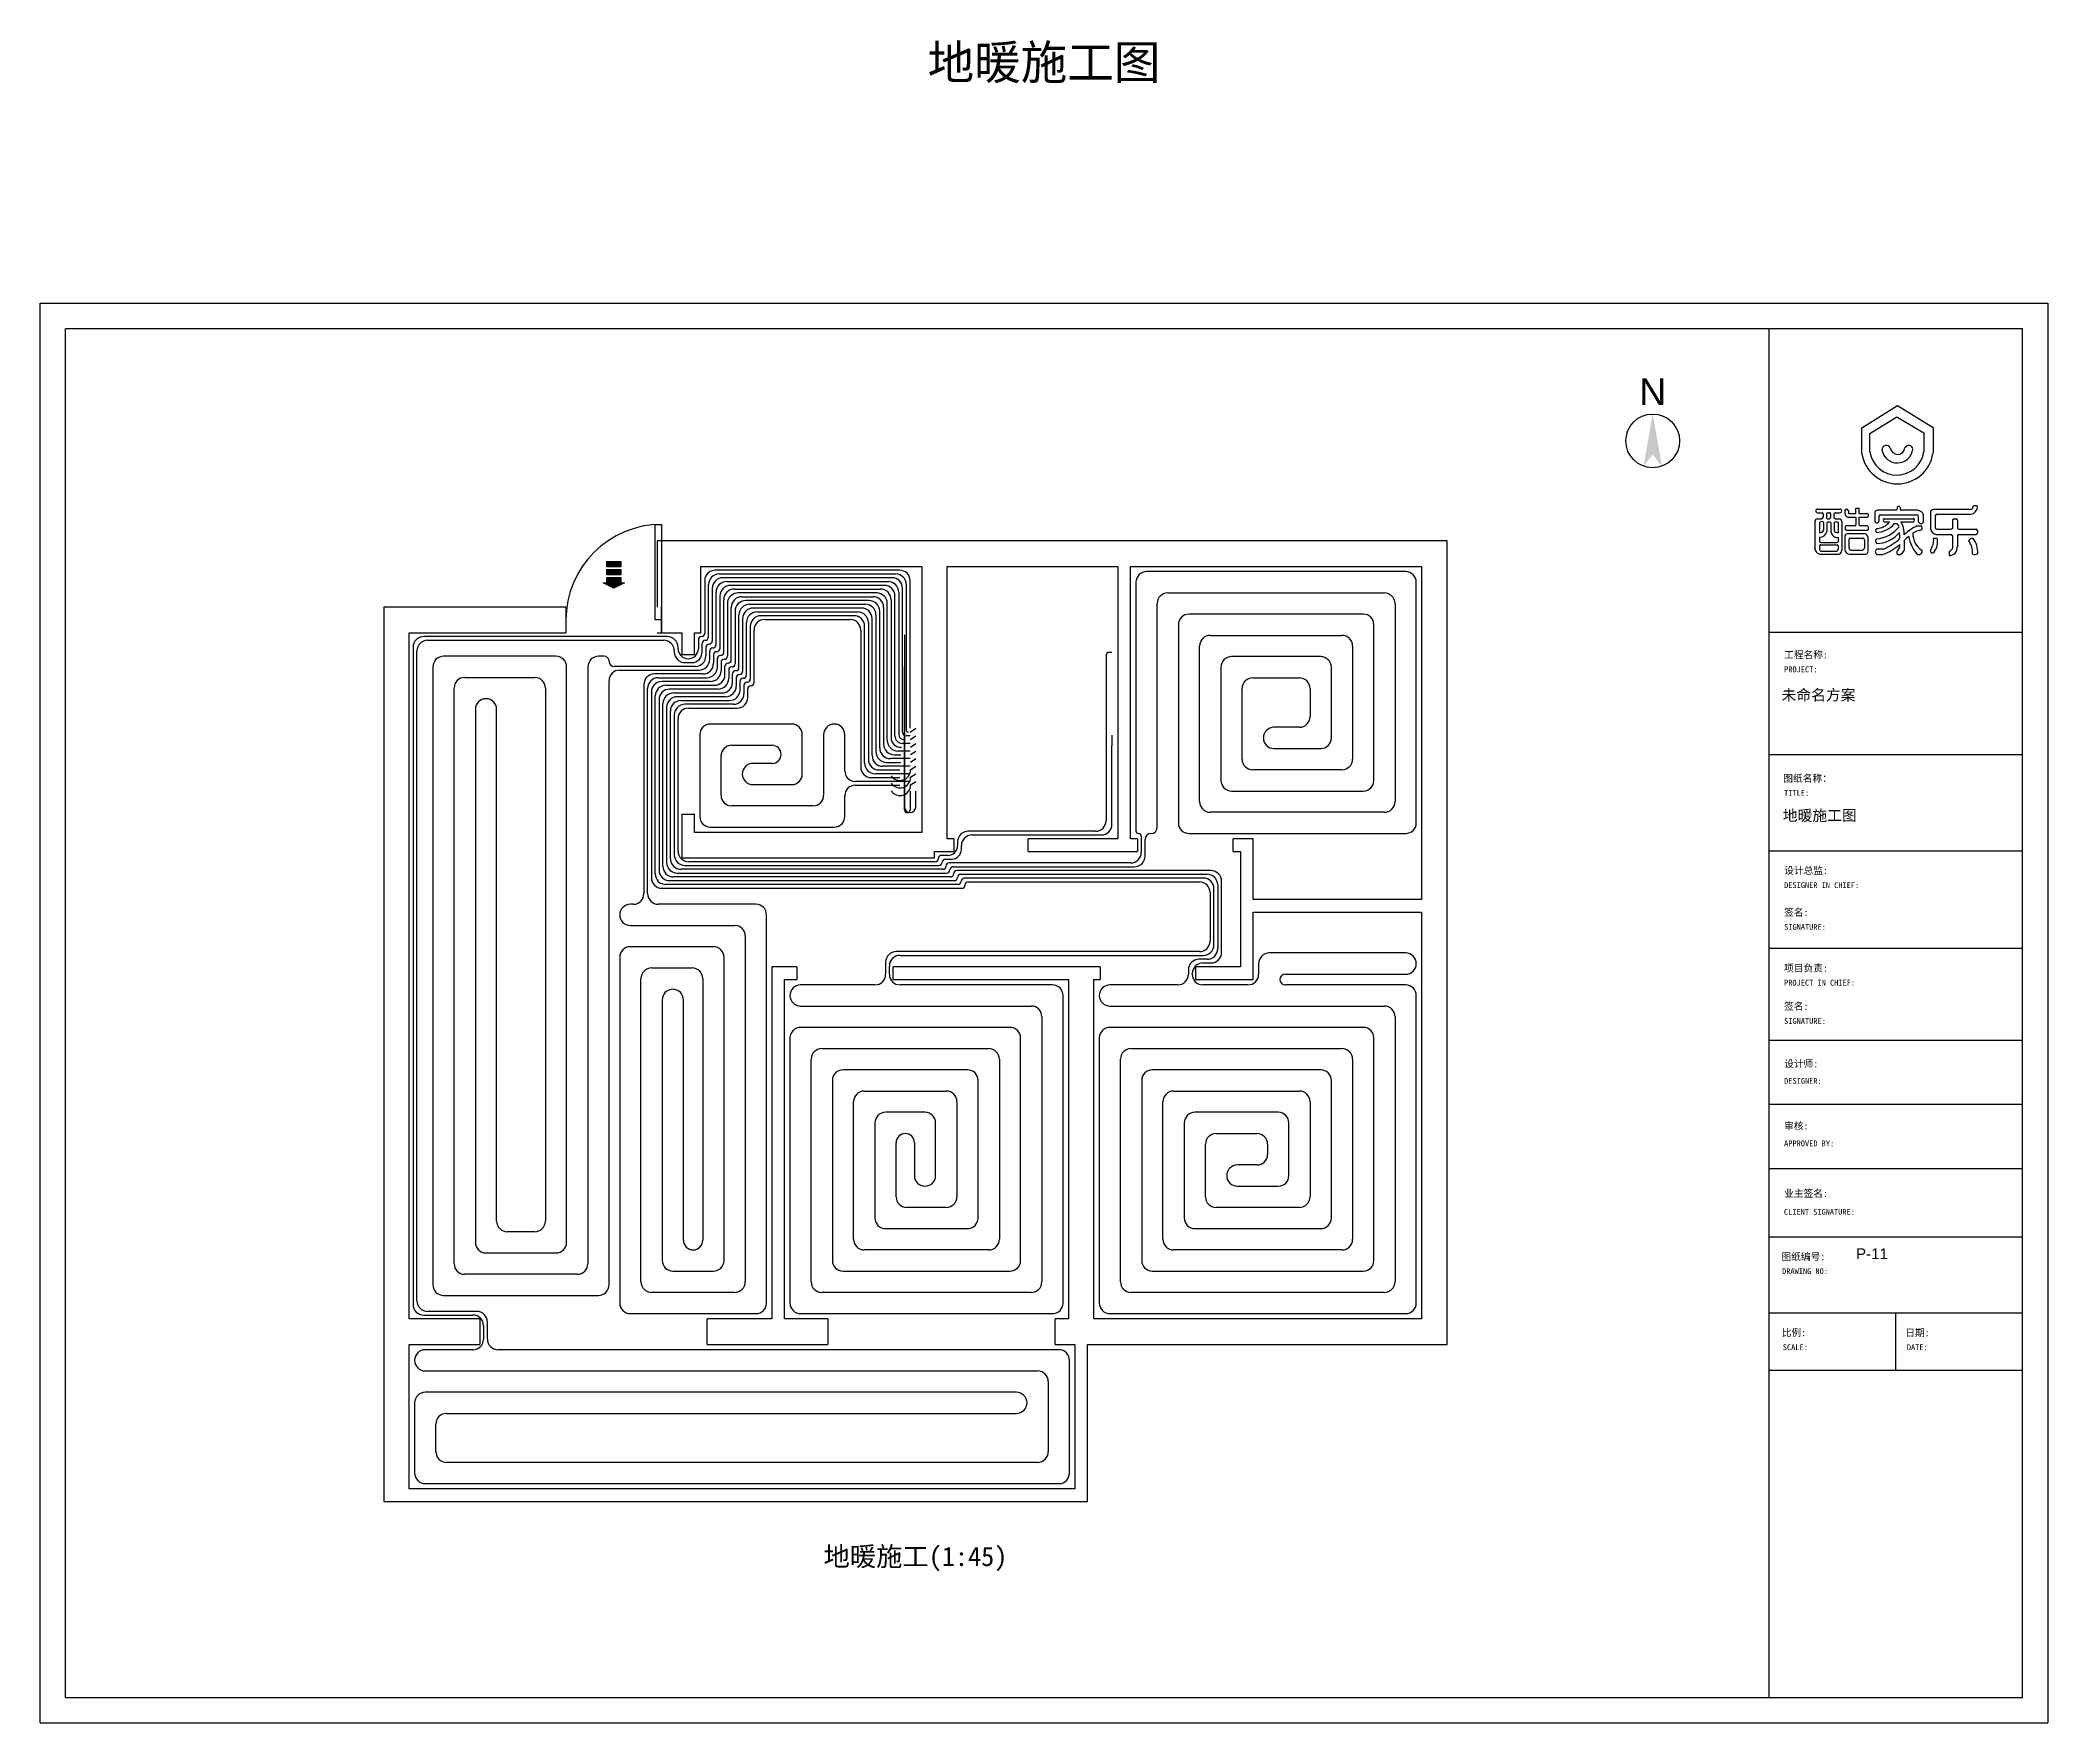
# Model space of a CAD drawing. Header units: inches. Extents: x 0 to 18900, y -18922 to -3081.
import ezdxf

# ---------------------------------------------------------------- set-up
doc = ezdxf.new("R2010")
doc.units = ezdxf.units.IN
doc.header["$MEASUREMENT"] = 0
for name, color, linetype in [('A2-建筑墙体', 255, 'Continuous'), ('P4-门窗', 60, 'Continuous'), ('P9-符号标注', 1, 'Continuous'), ('图框', 4, 'Continuous'), ('地暖管', 7, 'Continuous')]:
    doc.layers.add(name, color=color, linetype=linetype)
doc.styles.add('1dac53a31aeba2370b97106346818e54', font='', dxfattribs={"height": 43.198381})
doc.styles.add('1f488f4b2ef1b152d32ed8bb140b4ed1', font='', dxfattribs={"height": 43.198381})
doc.styles.add('2ee4a1918873d97d1977456be36b2fac', font='', dxfattribs={"height": 52.798021})
doc.styles.add('58c27925b294fd0c30aaffbcf10887a5', font='', dxfattribs={"height": 52.798021})
doc.styles.add('5d7050954b2bbd82e94d75c8334c1a07', font='', dxfattribs={"height": 52.798021})
doc.styles.add('6cdbe4c37f334f9b3f18b74c6616af9b', font='', dxfattribs={"height": 43.198381})
doc.styles.add('871ba157db02772189435026d6a1f12a', font='', dxfattribs={"height": 52.798021})
doc.styles.add('b55c54cd7af753c58a5ed410a0ddc4e6', font='', dxfattribs={"height": 43.198381})
doc.styles.add('DEFAULT_COMPASS_TEXT_STYLE13.239135297263294', font='', dxfattribs={"height": 198.587029})
doc.styles.add('eec79cf32286c9bcb9e9a0388136559f', font='', dxfattribs={"height": 43.198381})
doc.styles.add('fecaf8cb5bb26a9b40f5bfd342b1b301', font='', dxfattribs={"height": 52.798021})
doc.styles.add('LAYER_TEXT_STYLE_YELLOW_226.79999955231145_ZH', font='', dxfattribs={"height": 226.8})
doc.styles.add('LAYER_TEXT_STYLE_YELLOW_450_ZH', font='', dxfattribs={"height": 401.785714})
doc.styles.add('macro_bim_design_name_ZH', font='', dxfattribs={"height": 80.1})
doc.styles.add('macro_bim_page_name_ZH', font='', dxfattribs={"height": 80.1})
doc.styles.add('macro_bim_page_number', font='', dxfattribs={"height": 80.1})
doc.styles.get('1dac53a31aeba2370b97106346818e54').set_extended_font_data('SimSun')
doc.styles.get('1f488f4b2ef1b152d32ed8bb140b4ed1').set_extended_font_data('SimSun')
doc.styles.get('2ee4a1918873d97d1977456be36b2fac').set_extended_font_data('SimSun')
doc.styles.get('58c27925b294fd0c30aaffbcf10887a5').set_extended_font_data('SimSun')
doc.styles.get('5d7050954b2bbd82e94d75c8334c1a07').set_extended_font_data('SimSun')
doc.styles.get('6cdbe4c37f334f9b3f18b74c6616af9b').set_extended_font_data('SimSun')
doc.styles.get('871ba157db02772189435026d6a1f12a').set_extended_font_data('SimSun')
doc.styles.get('b55c54cd7af753c58a5ed410a0ddc4e6').set_extended_font_data('SimSun')
doc.styles.get('DEFAULT_COMPASS_TEXT_STYLE13.239135297263294').set_extended_font_data('Arial')
doc.styles.get('eec79cf32286c9bcb9e9a0388136559f').set_extended_font_data('SimSun')
doc.styles.get('fecaf8cb5bb26a9b40f5bfd342b1b301').set_extended_font_data('SimSun')
doc.styles.get('LAYER_TEXT_STYLE_YELLOW_226.79999955231145_ZH').set_extended_font_data('SimSun')
doc.styles.get('LAYER_TEXT_STYLE_YELLOW_450_ZH').set_extended_font_data('SimSun')
doc.styles.get('macro_bim_design_name_ZH').set_extended_font_data('SimSun')
doc.styles.get('macro_bim_page_name_ZH').set_extended_font_data('SimSun')
doc.styles.get('macro_bim_page_number').set_extended_font_data('Arial')

# ---------------------------------------------------------------- blocks, each defined once
blk = doc.blocks.new('1017054')
at = {"layer": '图框', "linetype": 'Continuous'}
for p, q in [((1, -8420), (11879, -8420)), ((1, -16820), (1, -8420)), ((11879, -8420), (11879, -16820)), ((151, -16670), (151, -8570)), ((155, -8570), (11729, -8570)), ((10229, -8570), (10229, -16670)), ((11729, -16670), (11729, -8570)), ((10779, -9158), (10989, -9025)), ((10989, -9025), (11200, -9155)), ((10827, -9191), (10986, -9092)), ((10986, -9092), (11146, -9187)), ((10779, -9309), (10779, -9158)), ((10827, -9301), (10827, -9191)), ((11146, -9187), (11146, -9299)), ((11200, -9155), (11200, -9308)), ((10500, -9714), (10500, -9871)), ((10516, -9638), (10649, -9638)), ((10516, -9695), (10540, -9695)), ((10517, -9660), (10543, -9660)), ((10529, -9718), (10529, -9778)), ((10550, -9667), (10550, -9686)), ((10553, -9718), (10553, -9765)), ((10569, -9667), (10569, -9686)), ((10572, -9722), (10572, -9772)), ((10578, -9660), (10588, -9660)), ((10578, -9695), (10588, -9695)), ((10578, -9714), (10588, -9714)), ((10594, -9667), (10594, -9686)), ((10596, -9722), (10596, -9772)), ((10614, -9667), (10614, -9686)), ((10615, -9718), (10615, -9765)), ((10622, -9695), (10645, -9695)), ((10623, -9660), (10648, -9660)), ((10638, -9718), (10638, -9778)), ((10660, -9714), (10660, -9884)), ((10679, -9647), (10679, -9668)), ((10687, -9736), (10739, -9736)), ((10699, -9646), (10699, -9660)), ((10704, -9664), (10744, -9664)), ((10704, -9686), (10744, -9686)), ((10744, -9664), (10744, -9632)), ((10744, -9632), (10761, -9632)), ((10744, -9686), (10744, -9730)), ((10761, -9632), (10761, -9664)), ((10761, -9664), (10809, -9664)), ((10761, -9686), (10810, -9686)), ((10761, -9686), (10761, -9730)), ((10766, -9736), (10809, -9736)), ((10816, -9669), (10816, -9681)), ((10855, -9658), (10855, -9708)), ((10979, -9645), (10872, -9645)), ((10880, -9679), (10880, -9707)), ((10887, -9672), (11105, -9672)), ((10910, -9714), (10943, -9714)), ((10912, -9695), (11084, -9695)), ((10973, -9723), (10986, -9723)), ((10988, -9626), (10988, -9639)), ((11005, -9626), (11005, -9639)), ((11108, -9645), (11010, -9645)), ((11012, -9714), (11084, -9714)), ((11108, -9737), (11127, -9737)), ((11113, -9683), (11113, -9713)), ((11144, -9714), (11144, -9674)), ((11186, -9651), (11186, -9756)), ((11424, -9641), (11208, -9641)), ((11213, -9678), (11213, -9749)), ((11223, -9668), (11422, -9668)), ((11315, -9706), (11315, -9752)), ((11323, -9695), (11339, -9695)), ((11344, -9706), (11344, -9752)), ((10529, -9804), (10529, -9831)), ((10529, -9854), (10529, -9877)), ((10536, -9849), (10633, -9849)), ((10537, -9835), (10630, -9835)), ((10638, -9804), (10638, -9831)), ((10638, -9854), (10638, -9877)), ((10678, -9796), (10678, -9878)), ((10680, -9743), (10680, -9758)), ((10687, -9763), (10812, -9763)), ((10699, -9783), (10790, -9783)), ((10702, -9821), (10702, -9867)), ((10706, -9810), (10783, -9810)), ((10795, -9820), (10795, -9869)), ((10815, -9806), (10815, -9888)), ((10817, -9743), (10817, -9758)), ((11031, -9877), (11031, -9823)), ((11204, -9810), (11225, -9810)), ((11218, -9788), (11305, -9788)), ((11223, -9757), (11304, -9757)), ((11316, -9797), (11316, -9864)), ((11344, -9796), (11344, -9862)), ((11352, -9788), (11455, -9788)), ((11354, -9757), (11454, -9757)), ((11463, -9764), (11463, -9780)), ((10528, -9905), (10644, -9905)), ((10541, -9887), (10630, -9887)), ((10704, -9905), (10802, -9905)), ((10716, -9882), (10780, -9882)), ((10867, -9906), (10905, -9906)), ((10907, -9875), (10869, -9875)), ((11295, -9888), (11295, -9913)), ((11729, -10368), (10229, -10368)), ((10229, -11091), (11729, -11091)), ((10229, -11660), (11729, -11660)), ((10229, -12237), (11729, -12237)), ((10229, -12781), (11729, -12781)), ((10229, -13160), (11729, -13160)), ((10229, -13539), (11729, -13539)), ((10229, -13944), (11729, -13944)), ((10229, -14394), (11729, -14394)), ((10979, -14394), (10979, -14734)), ((10229, -14734), (11729, -14734)), ((151, -16670), (11729, -16670)), ((1, -16820), (11879, -16820))]:
    blk.add_line(p, q, dxfattribs=at)
for centre, radius, start, end in [((10924, -9287), 25.6, 25.4217, 181.4755), ((11056, -9287), 25.6, 10.3302, 146.5496), ((10989, -9276), 213, 189.0633, 351.2254), ((10986, -9276), 161, 188.6788, 352.0826), ((10989, -9272), 92.6, 189.9871, 353.3239), ((10990, -9270), 44.2, 187.8755, 356.2645), ((10996, -9632), 10.4, 34.3448, 145.6552), ((11450, -9643), 24.2, 56.3684, 123.6316), ((10523, -9717), 22.9, 105.8398, 172.9577), ((10517, -9649), 10.8, 94.3178, 273.3504), ((10542, -9727), 14.9, 39.0145, 144.5069), ((10540, -9684), 11, 269.1434, 346.8272), ((10544, -9667), 6.82, 357.9813, 95.3251), ((10578, -9669), 9.33, 88.0429, 167.3039), ((10577, -9687), 8.15, 177.1117, 278.9893), ((10580, -9722), 7.97, 102.506, 178.9752), ((10588, -9666), 6.14, 349.2425, 85.6662), ((10585, -9686), 9.14, 292.9891, 0.3126), ((10589, -9722), 7.62, 359.8645, 92.4738), ((10622, -9669), 9.02, 87.0265, 167.2982), ((10622, -9686), 8.43, 179.7737, 268.0035), ((10626, -9734), 19.5, 51.8261, 124.5623), ((10641, -9714), 19.4, 359.2366, 77.7973), ((10649, -9649), 10.8, 266.6496, 85.6822), ((10689, -9649), 10.2, 18.3262, 167.8205), ((10703, -9662), 24.4, 195.3683, 273.7092), ((10688, -9744), 7.75, 97.023, 172.3878), ((10704, -9659), 5.04, 186.1129, 278.4123), ((10737, -9730), 7.12, 288.7577, 357.8254), ((10769, -9729), 8.1, 189.8664, 250.4176), ((10809, -9672), 7.85, 27.0659, 91.1627), ((10809, -9745), 8.27, 9.8926, 92.8722), ((10809, -9677), 8.28, 276.5681, 337.7041), ((10874, -9664), 19.8, 96.6007, 160.3597), ((10868, -9707), 12.5, 186.187, 2.5361), ((10858, -9629), 148, 272.3026, 320.7721), ((10859, -9647), 107, 273.9524, 321.1287), ((10888, -9680), 7.63, 91.6309, 173.2415), ((10916, -9705), 10.9, 111.6127, 237.2128), ((10979, -9635), 9.89, 268.8742, 333.4444), ((10966, -9751), 34.4, 15.3673, 54.4676), ((11012, -9638), 6.85, 190.6555, 259.3445), ((10883, -9785), 147, 357.8846, 28.7671), ((11214, -9974), 260, 114.3082, 135.1267), ((11080, -9704), 10.3, 291.0497, 70.1958), ((11103, -9683), 10.8, 0.021, 77.2986), ((11106, -9684), 39.2, 14.2994, 86.0895), ((11129, -9707), 16.8, 203.5785, 334.051), ((11120, -9751), 16, 317.397, 62.1117), ((11208, -9670), 29.1, 89.0621, 139.2711), ((11227, -9682), 14.7, 105.192, 161.4386), ((11330, -9708), 15.5, 118.117, 170.1296), ((11328, -9706), 16.6, 2.4315, 45.3302), ((11418, -9623), 45.4, 276.043, 0.6561), ((11418, -9624), 18, 287.8972, 5.2615), ((10530, -9752), 26.2, 268.286, 331.4678), ((10530, -9761), 43.2, 268.7071, 344.9622), ((10536, -9826), 8.72, 215.6619, 274.0552), ((10536, -9856), 6.59, 88.4624, 161.4065), ((10632, -9770), 35.4, 184.5653, 280.0218), ((10634, -9757), 21, 199.7556, 279.2299), ((10630, -9824), 10.9, 272.4689, 318.043), ((10633, -9854), 4.23, 356.5833, 90.1358), ((10701, -9809), 26.4, 95.4692, 150.4293), ((10688, -9755), 8.21, 201.5589, 265.2478), ((10722, -9822), 20.2, 142.4892, 177.2382), ((10782, -9823), 13.4, 15.3429, 86.4694), ((10789, -9809), 26.9, 7.3153, 87.9697), ((10811, -9757), 6.48, 276.5205, 350.2473), ((10875, -9827), 15.7, 123.3782, 235.8729), ((10875, -9766), 14.8, 121.8392, 226.6122), ((10846, -9620), 196, 275.8575, 321.3412), ((10867, -9669), 172, 269.6552, 321.4289), ((10796, -9609), 316, 290.1177, 311.0182), ((10725, -9487), 429, 295.1849, 310.2737), ((10953, -9851), 51.1, 311.4031, 3.379), ((10884, -9798), 119, 352.3038, 10.7649), ((11272, -10064), 341, 129.226, 134.9163), ((11284, -9757), 232, 190.7057, 220.3029), ((11194, -9786), 113, 177.3231, 238.5217), ((11148, -9881), 120, 98.1899, 123.8383), ((11091, -9818), 113, 325.9002, 3.9769), ((11224, -9749), 39, 189.9894, 261.0429), ((11127, -9832), 100, 323.8129, 12.8), ((11224, -9746), 11.1, 197.063, 266.0296), ((11302, -9738), 18.3, 274.9534, 313.251), ((11302, -9803), 15.2, 23.1977, 79.7655), ((11355, -9744), 13.1, 218.8604, 269.4316), ((11354, -9798), 10.2, 98.9535, 172.6014), ((11438, -9839), 29.6, 93.6778, 159.4525), ((11345, -9889), 89.2, 351.6279, 42.5776), ((11332, -9893), 133, 356.0858, 38.6706), ((11454, -9767), 9.65, 16.3888, 84.9004), ((11455, -9780), 7.71, 266.9322, 356.9554), ((10539, -9867), 39.5, 184.5461, 253.5877), ((10540, -9876), 11, 182.8788, 273.3527), ((10627, -9877), 10.5, 284.461, 1.1456), ((10638, -9884), 21.7, 284.7041, 359.8653), ((10711, -9872), 33.9, 190.6832, 257.6799), ((10719, -9865), 17.5, 186.4435, 257.5309), ((10778, -9865), 17, 275.0012, 347.3706), ((10799, -9889), 16.7, 280.6915, 1.9889), ((10876, -9891), 17.6, 113.2664, 240.4321), ((10998, -9895), 13, 153.4314, 282.6999), ((10987, -9864), 46.1, 288.0126, 343.6602), ((11115, -9887), 20.9, 247.696, 13.0599), ((11197, -9885), 12.7, 161.6014, 329.0657), ((11296, -9865), 47.6, 268.3218, 3.7575), ((11290, -9862), 26.5, 281.0456, 355.655), ((11449, -9875), 31.9, 240.085, 300.5245)]:
    blk.add_arc(centre, radius, start, end, dxfattribs=at)
at = {"layer": '图框', "color": 255, "attachment_point": 1, "line_spacing_factor": 0.8}
for s, insert, char_height, style in [('工程名称:', (10319, -10479), 42.2, '871ba157db02772189435026d6a1f12a'), ('PROJECT:', (10319, -10569), 34.6, '1f488f4b2ef1b152d32ed8bb140b4ed1'), ('图纸名称：', (10314, -11210), 42.2, '58c27925b294fd0c30aaffbcf10887a5'), ('TITLE:', (10319, -11300), 34.6, '1f488f4b2ef1b152d32ed8bb140b4ed1'), ('设计总监:', (10319, -11755), 42.2, '5d7050954b2bbd82e94d75c8334c1a07'), ('DESIGNER IN CHIEF:', (10319, -11846), 34.56, '6cdbe4c37f334f9b3f18b74c6616af9b'), ('签名:', (10319, -12003), 42.2, '5d7050954b2bbd82e94d75c8334c1a07'), ('SIGNATURE:', (10319, -12093), 34.6, '6cdbe4c37f334f9b3f18b74c6616af9b'), ('项目负责:', (10319, -12333), 42.2, '5d7050954b2bbd82e94d75c8334c1a07'), ('PROJECT IN CHIEF:', (10319, -12423), 34.56, 'b55c54cd7af753c58a5ed410a0ddc4e6'), ('签名:', (10319, -12559), 42.2, '2ee4a1918873d97d1977456be36b2fac'), ('SIGNATURE:', (10319, -12650), 34.6, '6cdbe4c37f334f9b3f18b74c6616af9b'), ('设计师:', (10319, -12899), 42.2, '2ee4a1918873d97d1977456be36b2fac'), ('DESIGNER:', (10319, -13004), 34.6, '6cdbe4c37f334f9b3f18b74c6616af9b'), ('审核:', (10319, -13267), 42.2, '2ee4a1918873d97d1977456be36b2fac'), ('APPROVED BY:', (10319, -13374), 34.56, 'eec79cf32286c9bcb9e9a0388136559f'), ('业主签名:', (10319, -13666), 42.2, 'fecaf8cb5bb26a9b40f5bfd342b1b301'), ('CLIENT SIGNATURE:', (10318, -13779), 34.56, '6cdbe4c37f334f9b3f18b74c6616af9b'), ('图纸编号:', (10303, -14040), 42.2, '2ee4a1918873d97d1977456be36b2fac'), ('DRAWING NO:', (10307, -14130), 34.56, '1dac53a31aeba2370b97106346818e54'), ('比例:', (10305, -14490), 42.2, '2ee4a1918873d97d1977456be36b2fac'), ('日期:', (11036, -14490), 42.2, '2ee4a1918873d97d1977456be36b2fac'), ('SCALE:', (10311, -14580), 34.6, '1f488f4b2ef1b152d32ed8bb140b4ed1'), ('DATE:', (11045, -14580), 34.6, '1f488f4b2ef1b152d32ed8bb140b4ed1')]:
    blk.add_mtext(s, dxfattribs=dict(at, insert=insert, char_height=char_height, style=style))
blk = doc.blocks.new('Symbol(Marker)5197df2d6615-529b-49d1-8c97-de23581fd5c9')
at = {"layer": 'P9-符号标注'}
for points in [[(-2905, 4200), (-2905, 4250), (-2775, 4250), (-2775, 4200)], [(-2905, 4125), (-2905, 4175), (-2775, 4175), (-2775, 4125)], [(-2840, 4000), (-2940, 4050), (-2905, 4050), (-2905, 4100), (-2775, 4100), (-2775, 4050), (-2740, 4050)]]:
    blk.add_hatch(color=1, dxfattribs=at).paths.add_polyline_path(points, flags=0)
at = {"layer": 'P9-符号标注', "color": 1, "linetype": 'Continuous'}
for p, q in [((-2905, 4200), (-2905, 4250)), ((-2905, 4250), (-2775, 4250)), ((-2775, 4200), (-2905, 4200)), ((-2905, 4125), (-2905, 4175)), ((-2905, 4175), (-2775, 4175)), ((-2775, 4250), (-2775, 4200)), ((-2775, 4175), (-2775, 4125)), ((-2840, 4000), (-2940, 4050)), ((-2940, 4050), (-2905, 4050)), ((-2775, 4125), (-2905, 4125)), ((-2905, 4050), (-2905, 4100)), ((-2905, 4100), (-2775, 4100)), ((-2740, 4050), (-2840, 4000)), ((-2775, 4100), (-2775, 4050)), ((-2775, 4050), (-2740, 4050))]:
    blk.add_line(p, q, dxfattribs=at)

msp = doc.modelspace()

# ---------------------------------------------------------------- hatches: boundary and pattern name
at = {"layer": 'P9-符号标注'}
msp.add_hatch(color=0, dxfattribs=at).paths.add_polyline_path([(15180, -6981), (15094, -7092), (15180, -6602), (15267, -7092)], flags=0)

# ---------------------------------------------------------------- linework, layer by layer
at = {"layer": 'A2-建筑墙体', "color": 255, "linetype": 'Continuous'}
for p, q in [((6220, -7795), (5810, -7795)), ((5810, -7795), (5810, -8420)), ((13245, -7795), (6220, -7795)), ((13245, -8035), (13245, -7795)), ((6220, -8660), (6220, -8035)), ((6220, -8035), (8300, -8035)), ((8300, -8035), (8300, -10540)), ((8540, -8035), (10145, -8035)), ((8540, -10600), (8540, -8035)), ((10145, -8035), (10145, -10600)), ((10265, -8035), (13005, -8035)), ((10265, -10600), (10265, -8035)), ((13005, -8035), (13005, -11170)), ((13245, -15120), (13245, -8035)), ((3475, -8420), (3235, -8420)), ((3235, -8420), (3235, -16840)), ((4950, -8420), (3475, -8420)), ((4950, -8420), (4950, -8660)), ((4950, -8420), (4950, -8660)), ((5850, -8660), (5850, -8420)), ((3475, -15120), (3475, -8660)), ((3475, -8660), (4950, -8660)), ((5810, -8660), (6040, -8660)), ((6040, -8660), (6040, -8869)), ((6160, -8660), (6220, -8660)), ((6160, -8869), (6160, -8660)), ((6160, -8869), (6040, -8869)), ((6160, -8869), (6040, -8869)), ((6040, -10369), (6040, -10540)), ((6040, -10369), (6160, -10369)), ((6040, -10369), (6160, -10369)), ((6160, -10540), (6160, -10369)), ((6040, -10540), (6040, -10780)), ((8300, -10540), (6160, -10540)), ((8420, -10780), (8420, -10720)), ((8420, -10720), (8600, -10720)), ((8600, -10600), (8540, -10600)), ((8600, -10600), (8600, -10720)), ((8600, -10600), (8600, -10720)), ((10145, -10600), (9300, -10600)), ((9300, -10720), (9300, -10600)), ((9300, -10720), (9300, -10600)), ((9300, -10720), (10330, -10720)), ((10330, -10600), (10265, -10600)), ((10330, -10600), (10330, -10720)), ((10330, -10600), (10330, -10720)), ((11420, -10600), (11230, -10600)), ((11230, -10720), (11230, -10600)), ((11230, -10720), (11230, -10600)), ((11230, -10720), (11300, -10720)), ((11300, -10720), (11300, -11805)), ((11420, -10720), (11420, -10600)), ((11420, -11170), (11420, -10720)), ((6040, -10780), (8420, -10780)), ((13005, -11170), (11420, -11170)), ((11420, -11925), (11420, -11290)), ((11420, -11290), (13005, -11290)), ((13005, -11290), (13005, -15120)), ((7123, -11805), (6888, -11805)), ((6888, -11805), (6888, -11925)), ((7123, -11805), (7123, -11925)), ((7123, -11805), (7123, -11925)), ((9980, -11805), (8031, -11805)), ((8031, -11925), (8031, -11805)), ((8031, -11925), (8031, -11805)), ((9980, -11805), (9980, -11925)), ((9980, -11805), (9980, -11925)), ((11300, -11805), (10880, -11805)), ((10880, -11925), (10880, -11805)), ((10880, -11925), (10880, -11805)), ((6888, -11925), (6888, -15120)), ((7008, -11925), (7123, -11925)), ((7008, -15120), (7008, -11925)), ((8031, -11925), (9680, -11925)), ((9680, -11925), (9680, -15120)), ((9920, -15120), (9920, -11925)), ((9920, -11925), (9980, -11925)), ((10880, -11925), (11300, -11925)), ((11300, -11925), (11420, -11925)), ((4138, -15120), (3475, -15120)), ((4138, -15120), (4138, -15360)), ((4138, -15120), (4138, -15360)), ((6888, -15120), (6278, -15120)), ((6278, -15360), (6278, -15120)), ((6278, -15360), (6278, -15120)), ((7416, -15120), (7008, -15120)), ((7416, -15120), (7416, -15360)), ((7416, -15120), (7416, -15360)), ((9680, -15120), (9556, -15120)), ((9556, -15360), (9556, -15120)), ((9556, -15360), (9556, -15120)), ((13005, -15120), (9920, -15120)), ((13245, -15360), (13245, -15120)), ((3475, -16720), (3475, -15360)), ((3475, -15360), (4138, -15360)), ((6278, -15360), (7416, -15360)), ((9556, -15360), (9740, -15360)), ((9740, -15360), (9740, -16720)), ((9860, -15360), (13245, -15360)), ((9860, -16720), (9860, -15360)), ((9740, -16720), (3475, -16720)), ((9860, -16840), (9860, -16720)), ((3235, -16840), (3475, -16840)), ((3475, -16840), (9860, -16840))]:
    msp.add_line(p, q, dxfattribs=at)
at = {"layer": 'P4-门窗', "color": 60, "linetype": 'Continuous'}
for p, q in [((5790, -8540), (5790, -7640)), ((5790, -7640), (5850, -7640)), ((5850, -7640), (5850, -8540)), ((4950, -8420), (4950, -8660)), ((5850, -8420), (5850, -8660)), ((5850, -8540), (5790, -8540))]:
    msp.add_line(p, q, dxfattribs=at)
msp.add_arc((5850, -8540), 900, 90, 180, dxfattribs=at)
at = {"layer": 'P9-符号标注', "color": 0, "linetype": 'Continuous'}
msp.add_circle((15180, -6854), 253, dxfattribs=at)
at = {"layer": '地暖管', "color": 242, "linetype": 'Continuous', "true_color": 0xbd002e}
for p, q in [((8090, -8071), (6356, -8071)), ((6392, -8106), (8054, -8106)), ((12855, -8085), (10415, -8085)), ((6256, -8171), (6256, -8666)), ((6292, -8701), (6292, -8206)), ((6327, -8242), (6327, -8737)), ((6363, -8773), (6363, -8278)), ((6399, -8314), (6399, -8810)), ((8018, -8142), (6427, -8142)), ((6463, -8178), (7982, -8178)), ((7947, -8214), (6499, -8214)), ((6535, -8249), (7911, -8249)), ((7875, -8285), (6570, -8285)), ((8047, -9631), (8047, -8314)), ((8082, -8278), (8082, -9614)), ((8118, -9596), (8118, -8242)), ((8154, -8206), (8154, -9578)), ((8190, -9459), (8190, -8171)), ((10315, -8185), (10315, -10525)), ((10615, -8285), (12655, -8285)), ((12955, -10450), (12955, -8185)), ((6435, -8845), (6435, -8349)), ((6470, -8385), (6470, -8881)), ((6506, -8916), (6506, -8421)), ((6542, -8457), (6542, -8953)), ((6578, -8988), (6578, -8492)), ((6606, -8321), (7840, -8321)), ((7804, -8357), (6642, -8357)), ((6678, -8392), (7768, -8392)), ((7732, -8428), (6713, -8428)), ((6749, -8464), (7697, -8464)), ((7661, -8500), (6785, -8500)), ((7868, -8492), (7868, -9781)), ((7904, -9745), (7904, -8457)), ((7940, -8421), (7940, -9709)), ((7975, -9674), (7975, -8385)), ((8011, -8349), (8011, -9649)), ((10515, -10494), (10515, -8385)), ((12455, -8485), (10815, -8485)), ((12755, -8385), (12755, -10250)), ((6613, -8528), (6613, -9024)), ((6649, -9060), (6649, -8564)), ((6685, -8600), (6685, -9096)), ((6721, -9131), (6721, -8635)), ((6821, -8535), (7625, -8535)), ((7725, -8635), (7725, -9924)), ((7761, -9888), (7761, -8600)), ((7797, -8564), (7797, -9852)), ((7832, -9817), (7832, -8528)), ((8137, -8679), (8137, -8733)), ((10715, -8585), (10715, -10450)), ((11015, -8685), (12255, -8685)), ((12555, -10050), (12555, -8585)), ((3511, -8796), (3511, -14984)), ((3547, -14949), (3547, -8831)), ((5905, -8696), (3611, -8696)), ((3647, -8731), (5869, -8731)), ((4856, -8881), (3797, -8881)), ((5309, -8881), (5256, -8881)), ((5969, -8831), (5969, -8841)), ((6005, -8810), (6005, -8796)), ((6196, -8726), (6196, -8810)), ((6232, -8841), (6232, -8761)), ((6267, -8797), (6267, -8877)), ((6303, -8912), (6303, -8833)), ((6339, -8868), (6339, -8948)), ((6370, -8839), (6368, -8839)), ((6404, -8874), (6406, -8874)), ((8137, -8733), (8137, -10301)), ((8137, -8882), (8137, -8982)), ((10035, -8872), (10035, -10429)), ((10063, -8845), (10062, -8845)), ((10090, -8845), (10063, -8845)), ((10915, -10250), (10915, -8785)), ((12355, -8785), (12355, -9850)), ((3697, -8981), (3697, -14799)), ((4956, -14399), (4956, -8981)), ((5156, -8981), (5156, -14599)), ((5356, -8930), (5356, -8928)), ((6167, -8977), (5403, -8977)), ((5456, -9012), (6203, -9012)), ((6239, -9048), (5783, -9048)), ((6069, -8941), (6132, -8941)), ((6101, -8905), (6100, -8905)), ((6375, -8984), (6375, -8903)), ((6410, -8939), (6410, -9019)), ((6441, -8910), (6439, -8910)), ((6446, -9055), (6446, -8976)), ((6482, -9011), (6482, -9091)), ((6513, -8982), (6511, -8982)), ((6518, -9127), (6518, -9046)), ((6547, -9017), (6549, -9017)), ((6584, -9053), (6582, -9053)), ((8137, -10327), (8137, -8982)), ((11115, -8985), (11115, -10050)), ((12055, -8885), (11215, -8885)), ((12155, -9650), (12155, -8985)), ((3897, -14599), (3897, -9181)), ((3997, -9081), (4656, -9081)), ((4756, -9181), (4756, -14199)), ((5356, -14799), (5356, -9112)), ((5683, -9148), (5683, -11116)), ((5719, -11116), (5719, -9184)), ((5754, -9219), (5754, -10966)), ((5790, -10930), (5790, -9255)), ((5819, -9084), (6275, -9084)), ((6310, -9119), (5854, -9119)), ((5890, -9155), (6346, -9155)), ((6382, -9191), (5926, -9191)), ((5962, -9227), (6418, -9227)), ((6553, -9082), (6553, -9162)), ((6589, -9198), (6589, -9118)), ((6618, -9089), (6620, -9089)), ((6625, -9154), (6625, -9234)), ((6656, -9125), (6654, -9125)), ((6661, -9270), (6661, -9189)), ((6690, -9160), (6692, -9160)), ((11315, -9850), (11315, -9185)), ((11415, -9085), (11855, -9085)), ((11955, -9185), (11955, -9450)), ((4097, -9381), (4097, -14399)), ((4297, -14199), (4297, -9381)), ((5826, -9291), (5826, -10894)), ((5862, -10859), (5862, -9327)), ((5897, -9362), (5897, -10823)), ((5933, -10787), (5933, -9398)), ((5969, -9434), (5969, -10751)), ((6453, -9262), (5997, -9262)), ((6033, -9298), (6489, -9298)), ((6525, -9334), (6069, -9334)), ((6105, -9370), (6561, -9370)), ((6005, -10716), (6005, -9470)), ((6210, -9620), (6210, -10390)), ((7075, -9520), (6310, -9520)), ((7175, -9990), (7175, -9620)), ((7375, -9620), (7375, -10190)), ((7575, -9960), (7575, -9620)), ((8155, -9631), (8153, -9631)), ((8190, -9631), (8155, -9631)), ((8171, -9595), (8173, -9595)), ((8190, -9559), (8190, -9459)), ((8190, -9595), (8242, -9559)), ((8192, -9665), (8242, -9631)), ((10090, -9625), (10090, -9725)), ((11855, -9550), (11615, -9550)), ((6410, -10190), (6410, -9820)), ((6510, -9720), (6890, -9720)), ((6975, -9805), (6975, -9805)), ((8040, -9809), (8094, -9809)), ((8090, -9774), (8075, -9774)), ((8190, -9774), (8090, -9774)), ((8100, -9738), (8104, -9738)), ((8119, -9702), (8118, -9702)), ((8190, -9702), (8119, -9702)), ((8135, -9667), (8139, -9667)), ((8193, -9736), (8242, -9702)), ((8194, -9807), (8242, -9774)), ((10090, -10464), (10090, -9725)), ((11615, -9750), (12055, -9750)), ((6890, -9890), (6710, -9890)), ((8090, -9988), (7861, -9988)), ((7897, -9952), (8094, -9952)), ((8090, -9917), (7932, -9917)), ((7968, -9881), (8094, -9881)), ((8090, -9845), (8004, -9845)), ((8190, -9845), (8090, -9845)), ((8190, -9917), (8090, -9917)), ((8190, -9988), (8090, -9988)), ((8194, -9878), (8242, -9845)), ((8194, -9950), (8242, -9917)), ((8194, -10021), (8242, -9988)), ((12255, -9950), (11415, -9950)), ((6710, -10090), (7075, -10090)), ((7575, -10390), (7575, -10195)), ((8090, -10060), (7675, -10060)), ((7675, -10095), (8094, -10095)), ((7825, -10024), (8094, -10024)), ((8190, -10060), (8090, -10060)), ((8190, -10153), (8190, -10327)), ((8194, -10093), (8242, -10060)), ((8242, -10301), (8242, -10153)), ((11215, -10150), (12455, -10150)), ((7275, -10290), (6510, -10290)), ((8164, -10353), (8163, -10353)), ((8189, -10353), (8190, -10353)), ((12655, -10350), (11015, -10350)), ((6310, -10490), (7475, -10490)), ((9935, -10529), (8736, -10529)), ((8772, -10564), (9990, -10564)), ((10340, -10550), (10341, -10550)), ((10366, -10575), (10366, -10727)), ((10458, -10550), (10459, -10550)), ((10815, -10550), (12855, -10550)), ((8546, -10756), (8486, -10756)), ((8636, -10629), (8636, -10666)), ((8672, -10701), (8672, -10664)), ((10402, -10763), (10402, -10606)), ((8569, -10959), (5962, -10959)), ((5997, -10923), (8533, -10923)), ((8497, -10887), (6033, -10887)), ((6069, -10851), (8462, -10851)), ((8426, -10816), (6105, -10816)), ((8522, -10791), (8582, -10791)), ((10266, -10827), (8557, -10827)), ((8593, -10863), (10302, -10863)), ((11022, -10899), (8629, -10899)), ((8665, -10934), (10986, -10934)), ((5854, -11066), (8676, -11066)), ((8640, -11030), (5890, -11030)), ((5926, -10994), (8605, -10994)), ((10950, -10970), (8700, -10970)), ((8736, -11006), (10914, -11006)), ((11014, -11106), (11014, -11562)), ((11050, -11598), (11050, -11070)), ((11086, -11034), (11086, -11634)), ((11122, -11669), (11122, -10999)), ((5583, -11216), (5556, -11216)), ((6738, -11216), (5819, -11216)), ((6838, -14970), (6838, -11316)), ((5556, -11416), (6538, -11416)), ((6638, -11516), (6638, -14770)), ((5456, -11716), (5456, -14970)), ((6338, -11616), (5556, -11616)), ((6438, -14570), (6438, -11716)), ((10914, -11662), (8059, -11662)), ((8095, -11698), (10950, -11698)), ((12855, -11675), (11570, -11675)), ((5756, -11816), (6138, -11816)), ((7959, -11762), (7959, -11875)), ((7995, -11875), (7995, -11798)), ((10809, -11834), (10809, -11875)), ((10845, -11875), (10845, -11869)), ((10986, -11734), (10909, -11734)), ((10945, -11769), (11022, -11769)), ((11470, -11775), (11470, -11875)), ((11720, -11875), (12855, -11875)), ((5656, -14770), (5656, -11916)), ((6238, -11916), (6238, -14379)), ((7859, -11975), (7158, -11975)), ((9530, -11975), (8095, -11975)), ((9630, -14970), (9630, -12075)), ((10709, -11975), (10070, -11975)), ((11370, -11975), (10945, -11975)), ((12855, -11975), (11720, -11975)), ((12955, -14970), (12955, -12075)), ((5856, -12116), (5856, -14570)), ((6056, -14379), (6056, -12116)), ((7158, -12175), (9330, -12175)), ((9430, -12275), (9430, -14770)), ((10070, -12175), (12655, -12175)), ((12755, -12275), (12755, -14770)), ((9130, -12375), (7158, -12375)), ((12455, -12375), (10070, -12375)), ((7058, -12475), (7058, -14970)), ((7358, -12575), (8930, -12575)), ((9230, -14570), (9230, -12475)), ((9970, -12475), (9970, -14970)), ((10270, -12575), (12255, -12575)), ((12555, -14570), (12555, -12475)), ((7258, -14770), (7258, -12675)), ((8730, -12775), (7558, -12775)), ((9030, -12675), (9030, -14370)), ((10170, -14770), (10170, -12675)), ((12055, -12775), (10470, -12775)), ((12355, -12675), (12355, -14370)), ((7458, -12875), (7458, -14570)), ((7758, -12975), (8530, -12975)), ((8830, -14170), (8830, -12875)), ((10370, -12875), (10370, -14570)), ((10670, -12975), (11855, -12975)), ((12155, -14170), (12155, -12875)), ((7658, -14370), (7658, -13075)), ((8330, -13175), (7958, -13175)), ((8630, -13075), (8630, -13970)), ((10570, -14370), (10570, -13075)), ((11655, -13175), (10870, -13175)), ((11955, -13075), (11955, -13970)), ((7858, -13275), (7858, -14170)), ((8144, -13375), (8144, -13375)), ((8430, -13770), (8430, -13275)), ((10770, -13275), (10770, -14170)), ((11070, -13375), (11455, -13375)), ((11755, -13770), (11755, -13275)), ((8058, -13970), (8058, -13461)), ((8230, -13461), (8230, -13770)), ((10970, -13970), (10970, -13475)), ((11555, -13475), (11555, -13570)), ((11455, -13670), (11270, -13670)), ((11270, -13870), (11655, -13870)), ((8530, -14070), (8158, -14070)), ((11855, -14070), (11070, -14070)), ((4656, -14299), (4397, -14299)), ((7958, -14270), (8730, -14270)), ((10870, -14270), (12055, -14270)), ((4197, -14499), (4856, -14499)), ((6147, -14470), (6147, -14470)), ((8930, -14470), (7758, -14470)), ((12255, -14470), (10670, -14470)), ((5056, -14699), (3997, -14699)), ((5956, -14670), (6338, -14670)), ((7558, -14670), (9130, -14670)), ((10470, -14670), (12455, -14670)), ((3797, -14899), (5256, -14899)), ((6538, -14870), (5756, -14870)), ((9330, -14870), (7358, -14870)), ((12655, -14870), (10270, -14870)), ((3611, -15084), (4074, -15084)), ((4110, -15049), (3647, -15049)), ((5556, -15070), (6738, -15070)), ((7158, -15070), (9530, -15070)), ((10070, -15070), (12855, -15070)), ((4174, -15184), (4174, -15310)), ((4210, -15310), (4210, -15149)), ((4074, -15410), (3625, -15410)), ((9590, -15410), (4310, -15410)), ((3625, -15610), (9390, -15610)), ((9690, -16570), (9690, -15510)), ((9190, -15810), (3625, -15810)), ((9490, -15710), (9490, -16370)), ((3525, -15910), (3525, -16570)), ((3825, -16010), (9190, -16010)), ((3725, -16370), (3725, -16110)), ((9390, -16470), (3825, -16470)), ((3625, -16670), (9590, -16670))]:
    msp.add_line(p, q, dxfattribs=at)
for centre, radius, start, end in [((6356, -8171), 100, 90, 180), ((6392, -8206), 100, 90, 180), ((8054, -8206), 100, 0, 90), ((8090, -8171), 100, 0, 90), ((10415, -8185), 100, 90, 180), ((12855, -8185), 100, 0, 90), ((6427, -8242), 100, 90, 180), ((6463, -8278), 100, 90, 180), ((6499, -8314), 100, 90, 180), ((6535, -8349), 100, 90, 180), ((6570, -8385), 100, 90, 180), ((7875, -8385), 100, 0, 90), ((7911, -8349), 100, 0, 90), ((7947, -8314), 100, 0, 90), ((7982, -8278), 100, 0, 90), ((8018, -8242), 100, 0, 90), ((10615, -8385), 100, 90, 180), ((12655, -8385), 100, 0, 90), ((6606, -8421), 100, 90, 180), ((6642, -8457), 100, 90, 180), ((6678, -8492), 100, 90, 180), ((6713, -8528), 100, 90, 180), ((6749, -8564), 100, 90, 180), ((6785, -8600), 100, 90, 180), ((7661, -8600), 100, 0, 90), ((7697, -8564), 100, 0, 90), ((7732, -8528), 100, 0, 90), ((7768, -8492), 100, 0, 90), ((7804, -8457), 100, 0, 90), ((7840, -8421), 100, 0, 90), ((10815, -8585), 100, 90, 180), ((12455, -8585), 100, 0, 90), ((6226, -8666), 30, 270, 0), ((6821, -8635), 100, 90, 180), ((7625, -8635), 100, 0, 90), ((11015, -8785), 100, 90, 180), ((12255, -8785), 100, 0, 90), ((3611, -8796), 100, 90, 180), ((3647, -8831), 100, 90, 180), ((3797, -8981), 100, 90, 180), ((4856, -8981), 100, 0, 90), ((5256, -8981), 100, 90, 180), ((5309, -8928), 47, 0, 90), ((5869, -8831), 100, 0, 90), ((5905, -8796), 100, 0, 90), ((6069, -8841), 100, 180, 270), ((6100, -8810), 95, 180, 270), ((6101, -8810), 95, 270, 0), ((6132, -8841), 100, 270, 0), ((6167, -8877), 100, 270, 0), ((6226, -8726), 30, 90, 180), ((6262, -8761), 30, 90, 180), ((6262, -8701), 30, 270, 0), ((6297, -8797), 30, 90, 180), ((6297, -8737), 30, 270, 0), ((6333, -8833), 30, 90, 180), ((6333, -8773), 30, 270, 0), ((6368, -8868), 29, 90, 180), ((6370, -8810), 29, 270, 0), ((6404, -8903), 29, 90, 180), ((6406, -8845), 29, 270, 0), ((6441, -8881), 29, 270, 0), ((10062, -8872), 27, 90, 180), ((5403, -8930), 47, 180, 270), ((5456, -9112), 100, 90, 180), ((5783, -9148), 100, 90, 180), ((6203, -8912), 100, 270, 0), ((6239, -8948), 100, 270, 0), ((6275, -8984), 100, 270, 0), ((6310, -9019), 100, 270, 0), ((6346, -9055), 100, 270, 0), ((6439, -8939), 29, 90, 180), ((6476, -8976), 30, 90, 180), ((6476, -8916), 30, 270, 0), ((6511, -9011), 29, 90, 180), ((6513, -8953), 29, 270, 0), ((6547, -9046), 29, 90, 180), ((6549, -8988), 29, 270, 0), ((6582, -9082), 29, 90, 180), ((6584, -9024), 29, 270, 0), ((6620, -9060), 29, 270, 0), ((11215, -8985), 100, 90, 180), ((12055, -8985), 100, 0, 90), ((3997, -9181), 100, 90, 180), ((4656, -9181), 100, 0, 90), ((5819, -9184), 100, 90, 180), ((5854, -9219), 100, 90, 180), ((5890, -9255), 100, 90, 180), ((5926, -9291), 100, 90, 180), ((5962, -9327), 100, 90, 180), ((6382, -9091), 100, 270, 0), ((6418, -9127), 100, 270, 0), ((6453, -9162), 100, 270, 0), ((6489, -9198), 100, 270, 0), ((6525, -9234), 100, 270, 0), ((6618, -9118), 29, 90, 180), ((6654, -9154), 29, 90, 180), ((6656, -9096), 29, 270, 0), ((6690, -9189), 29, 90, 180), ((6692, -9131), 29, 270, 0), ((11415, -9185), 100, 90, 180), ((11855, -9185), 100, 0, 90), ((4197, -9381), 100, 90, 180), ((4197, -9381), 100, 0, 90), ((5997, -9362), 100, 90, 180), ((6033, -9398), 100, 90, 180), ((6069, -9434), 100, 90, 180), ((6105, -9470), 100, 90, 180), ((6561, -9270), 100, 270, 0), ((6310, -9620), 100, 90, 180), ((7075, -9620), 100, 0, 90), ((7475, -9620), 100, 90, 180), ((7475, -9620), 100, 0, 90), ((8118, -9631), 71, 180, 270), ((8135, -9614), 53, 180, 270), ((8153, -9596), 35, 180, 270), ((8171, -9578), 17, 180, 270), ((8173, -9595), 0.822, 214.3066, 0), ((11615, -9650), 100, 90, 180), ((11855, -9450), 100, 270, 0), ((6510, -9820), 100, 90, 180), ((6890, -9805), 85, 0, 90), ((6890, -9805), 85, 270, 0), ((7932, -9817), 100, 180, 270), ((7968, -9781), 100, 180, 270), ((8004, -9745), 100, 180, 270), ((8040, -9709), 100, 180, 270), ((8075, -9674), 100, 180, 270), ((8100, -9649), 89, 180, 270), ((8094, -9807), 4.84, 214.3066, 0), ((8104, -9736), 4.3, 214.3066, 0), ((8139, -9665), 2.56, 214.3066, 0), ((11615, -9650), 100, 180, 270), ((12055, -9650), 100, 270, 0), ((6710, -9990), 100, 90, 180), ((6710, -9990), 100, 180, 270), ((7075, -9990), 100, 270, 0), ((7675, -9960), 100, 180, 270), ((7825, -9924), 100, 180, 270), ((7861, -9888), 100, 180, 270), ((7897, -9852), 100, 180, 270), ((8094, -9950), 100, 214.3066, 0), ((8094, -9878), 4.84, 214.3066, 0), ((11415, -9850), 100, 180, 270), ((12255, -9850), 100, 270, 0), ((6510, -10190), 100, 180, 270), ((7275, -10190), 100, 270, 0), ((7675, -10195), 100, 90, 180), ((8094, -10021), 100, 214.3066, 0), ((8094, -10093), 100, 214.3066, 0), ((11215, -10050), 100, 180, 270), ((12455, -10050), 100, 270, 0), ((6310, -10390), 100, 180, 270), ((7475, -10390), 100, 270, 0), ((8189, -10301), 52, 180, 270), ((8163, -10327), 26, 180, 270), ((8164, -10327), 26, 270, 360), ((8190, -10301), 52, 270, 360), ((11015, -10250), 100, 180, 270), ((12655, -10250), 100, 270, 0), ((8736, -10629), 100, 90, 180), ((8772, -10664), 100, 90, 180), ((9935, -10429), 100, 270, 0), ((9990, -10464), 100, 270, 0), ((10340, -10525), 25, 180, 270), ((10341, -10575), 25, 0, 90), ((10458, -10606), 56, 90, 180), ((10459, -10494), 56, 270, 0), ((10815, -10450), 100, 180, 270), ((12855, -10450), 100, 270, 0), ((6069, -10751), 100, 180, 270), ((6105, -10716), 100, 180, 270), ((8486, -10786), 30, 90, 180), ((8546, -10666), 90, 270, 0), ((8582, -10701), 90, 270, 0), ((10266, -10727), 100, 270, 0), ((10302, -10763), 100, 270, 0), ((5890, -10930), 100, 180, 270), ((5926, -10894), 100, 180, 270), ((5962, -10859), 100, 180, 270), ((5997, -10823), 100, 180, 270), ((6033, -10787), 100, 180, 270), ((8426, -10786), 30, 270, 0), ((8462, -10821), 30, 270, 0), ((8522, -10821), 30, 90, 180), ((8497, -10857), 30, 270, 0), ((8557, -10857), 30, 90, 180), ((8533, -10893), 30, 270, 0), ((8593, -10893), 30, 90, 180), ((8569, -10929), 30, 270, 0), ((8629, -10929), 30, 90, 180), ((8665, -10964), 30, 90, 180), ((10986, -11034), 100, 0, 90), ((11022, -10999), 100, 0, 90), ((5583, -11116), 100, 270, 0), ((5819, -11116), 100, 180, 270), ((5854, -10966), 100, 180, 270), ((8605, -10964), 30, 270, 0), ((8640, -11000), 30, 270, 0), ((8700, -11000), 30, 90, 180), ((8676, -11036), 30, 270, 0), ((8736, -11036), 30, 90, 180), ((10914, -11106), 100, 0, 90), ((10950, -11070), 100, 0, 90), ((5556, -11316), 100, 90, 180), ((5556, -11316), 100, 180, 270), ((6738, -11316), 100, 0, 90), ((6538, -11516), 100, 0, 90), ((5556, -11716), 100, 90, 180), ((6338, -11716), 100, 0, 90), ((8059, -11762), 100, 90, 180), ((8095, -11798), 100, 90, 180), ((10914, -11562), 100, 270, 0), ((10950, -11598), 100, 270, 0), ((10986, -11634), 100, 270, 0), ((11022, -11669), 100, 270, 0), ((11570, -11775), 100, 90, 180), ((12855, -11775), 100, 0, 90), ((5756, -11916), 100, 90, 180), ((6138, -11916), 100, 0, 90), ((7859, -11875), 100, 270, 0), ((8095, -11875), 100, 180, 270), ((10709, -11875), 100, 270, 0), ((10909, -11834), 100, 90, 180), ((10945, -11869), 100, 90, 180), ((10945, -11875), 100, 180, 270), ((11370, -11875), 100, 270, 0), ((11720, -11925), 50, 90, 180), ((12855, -11775), 100, 270, 0), ((5956, -12116), 100, 90, 180), ((5956, -12116), 100, 0, 90), ((7158, -12075), 100, 90, 180), ((7158, -12075), 100, 180, 270), ((9530, -12075), 100, 0, 90), ((10070, -12075), 100, 90, 180), ((10070, -12075), 100, 180, 270), ((11720, -11925), 50, 180, 270), ((12855, -12075), 100, 0, 90), ((9330, -12275), 100, 0, 90), ((12655, -12275), 100, 0, 90), ((7158, -12475), 100, 90, 180), ((9130, -12475), 100, 0, 90), ((10070, -12475), 100, 90, 180), ((12455, -12475), 100, 0, 90), ((7358, -12675), 100, 90, 180), ((8930, -12675), 100, 0, 90), ((10270, -12675), 100, 90, 180), ((12255, -12675), 100, 0, 90), ((7558, -12875), 100, 90, 180), ((8730, -12875), 100, 0, 90), ((10470, -12875), 100, 90, 180), ((12055, -12875), 100, 0, 90), ((7758, -13075), 100, 90, 180), ((8530, -13075), 100, 0, 90), ((10670, -13075), 100, 90, 180), ((11855, -13075), 100, 0, 90), ((7958, -13275), 100, 90, 180), ((8330, -13275), 100, 0, 90), ((10870, -13275), 100, 90, 180), ((11655, -13275), 100, 0, 90), ((8144, -13461), 86, 90, 180), ((8144, -13461), 86, 0, 90), ((11070, -13475), 100, 90, 180), ((11455, -13475), 100, 0, 90), ((11455, -13570), 100, 270, 0), ((8330, -13770), 100, 180, 270), ((8330, -13770), 100, 270, 0), ((11270, -13770), 100, 90, 180), ((11270, -13770), 100, 180, 270), ((11655, -13770), 100, 270, 0), ((8158, -13970), 100, 180, 270), ((8530, -13970), 100, 270, 0), ((11070, -13970), 100, 180, 270), ((11855, -13970), 100, 270, 0), ((7958, -14170), 100, 180, 270), ((8730, -14170), 100, 270, 0), ((10870, -14170), 100, 180, 270), ((12055, -14170), 100, 270, 0), ((4397, -14199), 100, 180, 270), ((4656, -14199), 100, 270, 0), ((4197, -14399), 100, 180, 270), ((4856, -14399), 100, 270, 0), ((6147, -14379), 91, 180, 270), ((6147, -14379), 91, 270, 0), ((7758, -14370), 100, 180, 270), ((8930, -14370), 100, 270, 0), ((10670, -14370), 100, 180, 270), ((12255, -14370), 100, 270, 0), ((3997, -14599), 100, 180, 270), ((5056, -14599), 100, 270, 0), ((5956, -14570), 100, 180, 270), ((6338, -14570), 100, 270, 0), ((7558, -14570), 100, 180, 270), ((9130, -14570), 100, 270, 0), ((10470, -14570), 100, 180, 270), ((12455, -14570), 100, 270, 0), ((3797, -14799), 100, 180, 270), ((5256, -14799), 100, 270, 0), ((5756, -14770), 100, 180, 270), ((6538, -14770), 100, 270, 0), ((7358, -14770), 100, 180, 270), ((9330, -14770), 100, 270, 0), ((10270, -14770), 100, 180, 270), ((12655, -14770), 100, 270, 0), ((3611, -14984), 100, 180, 270), ((3647, -14949), 100, 180, 270), ((4074, -15184), 100, 0, 90), ((4110, -15149), 100, 0, 90), ((5556, -14970), 100, 180, 270), ((6738, -14970), 100, 270, 0), ((7158, -14970), 100, 180, 270), ((9530, -14970), 100, 270, 0), ((10070, -14970), 100, 180, 270), ((12855, -14970), 100, 270, 0), ((3625, -15510), 100, 90, 180), ((4074, -15310), 100, 270, 0), ((4310, -15310), 100, 180, 270), ((9590, -15510), 100, 0, 90), ((3625, -15510), 100, 180, 270), ((9390, -15710), 100, 0, 90), ((3625, -15910), 100, 90, 180), ((9190, -15910), 100, 0, 90), ((3825, -16110), 100, 90, 180), ((9190, -15910), 100, 270, 0), ((3825, -16370), 100, 180, 270), ((9390, -16370), 100, 270, 0), ((3625, -16570), 100, 180, 270), ((9590, -16570), 100, 270, 0)]:
    msp.add_arc(centre, radius, start, end, dxfattribs=at)

# ---------------------------------------------------------------- block references
at = {"layer": 'P9-符号标注', "color": 7}
msp.add_blockref('Symbol(Marker)5197df2d6615-529b-49d1-8c97-de23581fd5c9', (8240, -12240), dxfattribs=at)
at = {"layer": '图框', "color": 7, "xscale": 1.591071486473083, "yscale": 1.591071486473083}
msp.add_blockref('1017054', (-1, 7839), dxfattribs=at)

# ---------------------------------------------------------------- texts
at = {"color": 2, "attachment_point": 5, "line_spacing_factor": 0.8}
for s, insert, char_height, style in [('地暖施工图^M^J', (9450, -3308), 321.4, 'LAYER_TEXT_STYLE_YELLOW_450_ZH'), ('地暖施工(1:45)', (8240, -17380), 181.4, 'LAYER_TEXT_STYLE_YELLOW_226.79999955231145_ZH')]:
    msp.add_mtext(s, dxfattribs=dict(at, insert=insert, char_height=char_height, style=style))
at = {"layer": 'P9-符号标注', "color": 7, "insert": (15180, -6391), "char_height": 253, "attachment_point": 5, "line_spacing_factor": 0.8, "style": 'DEFAULT_COMPASS_TEXT_STYLE13.239135297263294'}
msp.add_mtext('N', dxfattribs=at)
at = {"layer": '图框', "color": 7, "char_height": 102, "attachment_point": 1, "line_spacing_factor": 0.8}
for s, insert, style in [('未命名方案^M^J', (16393, -9195), 'macro_bim_design_name_ZH'), ('地暖施工图^M^J', (16405, -10329), 'macro_bim_page_name_ZH'), ('P-11^M^J', (17094, -14455), 'macro_bim_page_number')]:
    msp.add_mtext(s, dxfattribs=dict(at, insert=insert, style=style))

doc.saveas('drawing.dxf')
